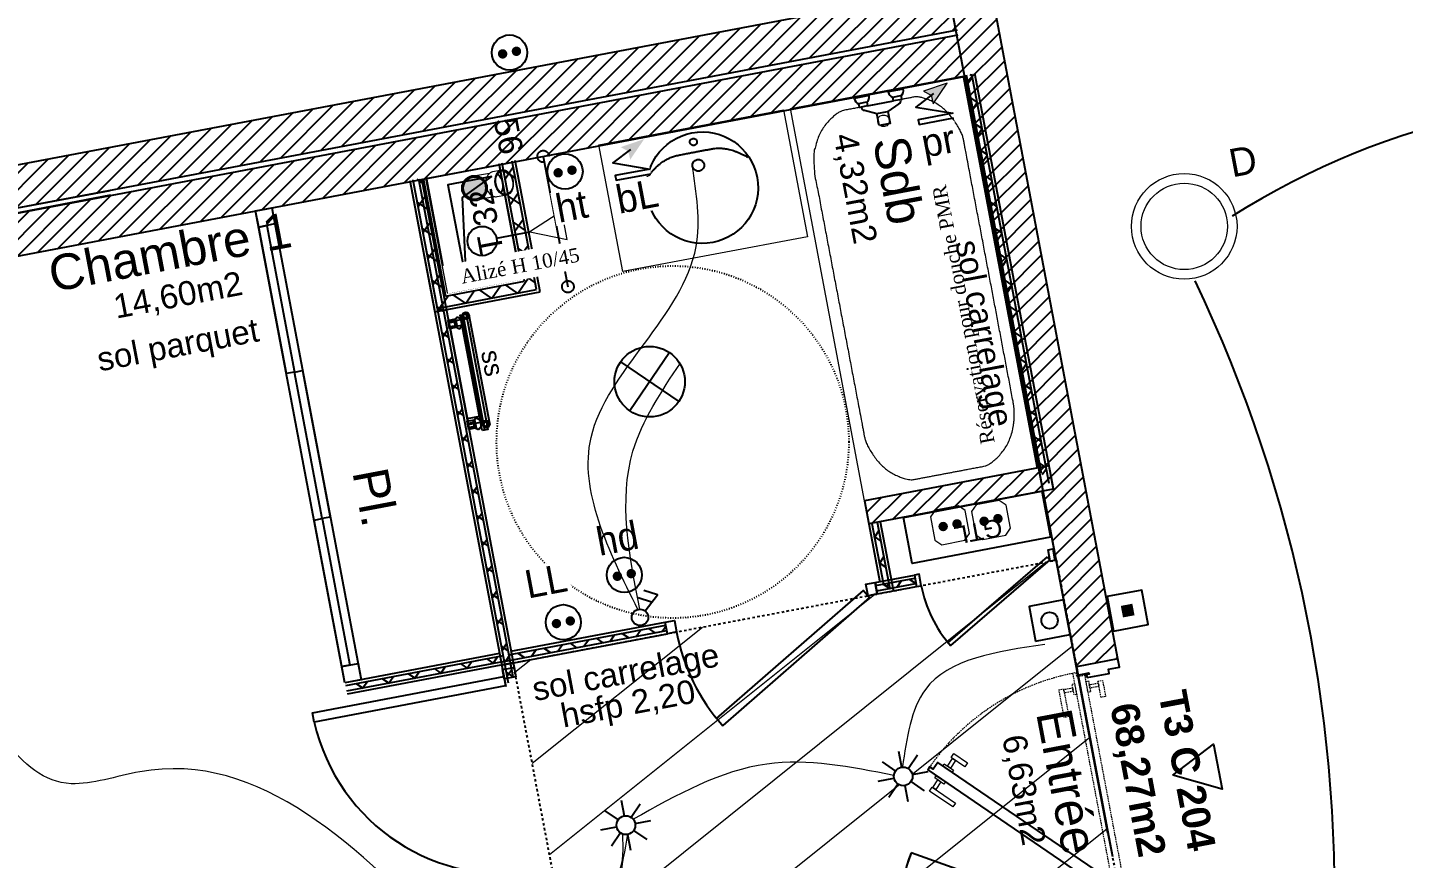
# Model space of a CAD drawing. Header units: centimetres. Extents: x 187368 to 251255, y -383447 to -322514.
# Drawn here: x 197473 to 203335, y -354723 to -351184 of the extents above; entities that cross this region are included whole.
import ezdxf

# ---------------------------------------------------------------- set-up
doc = ezdxf.new("R2010")
doc.units = ezdxf.units.CM
for name, pattern in [('Style de ligne -1', [0.41664, 0.20828, -0.20836]), ('Style de ligne -16', [0.192476, 0.123031, -0.069444]), ('Style de ligne -5', [0.20828, 0.069425, -0.138855])]:
    doc.linetypes.add(name, pattern=pattern)
doc.layers.get('0').update_dxf_attribs({"color": 252})
for name, color, linetype in [('3-BAT C-Niveau 2', 252, 'Continuous'), ('prlm-CHAUFF-CONV', 20, 'Continuous'), ('prlm-EAU-CHU', 42, 'Continuous'), ('prlm-EAU-EUEV', 25, 'Continuous'), ('prlm-GT', 242, 'Continuous'), ('prlm-MOD', 64, 'Continuous'), ('prlm-MOD-PB', 123, 'Continuous'), ('prlm-VMC', 93, 'Continuous')]:
    doc.layers.add(name, color=color, linetype=linetype)
doc.layers.add('prlm-ELEC-CFO', color=1, linetype='Continuous', lineweight=25)
doc.layers.add('prlm-ZEROPLOT', color=254, linetype='Continuous', plot=False)
doc.styles.add('Geneva', font='arial.ttf')
doc.styles.add('Geneva (bold)', font='arialbd.ttf')
doc.styles.add('Helvetica', font='arial.ttf')
doc.styles.add('prlm-elec-cfo', font='comic.ttf', dxfattribs={"height": 12})
doc.styles.add('prlm-vmc', font='pala.ttf', dxfattribs={"height": 14})
doc.styles.get("Standard").update_dxf_attribs({"font": 'isocp.shx', "height": 100})
pattern_1 = [(45, (67117.507, 115456.283), (-31.2347524, 39.0434405), [])]

# ---------------------------------------------------------------- blocks, each defined once
blk = doc.blocks.new('Groupe-194-1')
at = {"linetype": 'Continuous'}
for p, q in [((12741.73, -46799.22), (13089.33, -46733.39)), ((12742.1, -46801.17), (13089.7, -46735.34))]:
    blk.add_line(p, q, dxfattribs=at)
at = {"linetype": 'Continuous', "lineweight": 25, "flags": 128}
blk.add_lwpolyline([(12741.73, -46799.22), (12745.34, -46798.54), (12745.7, -46800.49), (12742.1, -46801.17)], dxfattribs=at)
blk = doc.blocks.new('Baignoire 175x75')
at = {"linetype": 'Continuous', "lineweight": 18, "flags": 128}
blk.add_lwpolyline([(0, 0), (170, 0), (170, -75), (0, -75)], close=True, dxfattribs=at)
at = {"linetype": 'Continuous', "lineweight": 18}
blk.add_ellipse((12.5, -37), major_axis=(2.5, 0), ratio=1, dxfattribs=at)
blk.add_open_spline([(140.1, -5), (146.77, -5), (158.33, -10.35), (165, -19.6), (165, -37.5), (165, -55.4), (158.33, -64.65), (146.77, -70), (85, -70), (23.23, -70), (11.67, -64.65), (5, -55.4), (5, -37.5), (5, -19.6), (11.67, -10.35), (23.23, -5), (83.33, -5), (140.1, -5)], degree=2, knots=[0, 0, 0, 0.017264, 0.034528, 0.051791, 0.150116, 0.16738, 0.184644, 0.201908, 0.504316, 0.52158, 0.538843, 0.556107, 0.654432, 0.671696, 0.68896, 0.706224, 1, 1, 1], dxfattribs=at)
blk = doc.blocks.new('xi.gtl')
at = {"linetype": 'Continuous', "flags": 128}
for points in [[(2.8, 22.99), (2.02, 24.35), (50.51, 52.34), (51.28, 50.98)], [(0, 25), (2.02, 25), (2.02, 20), (0, 20)], [(60, 25), (57.98, 25), (57.98, 20), (60, 20)], [(0, 15), (60, 15), (60, -5), (0, -5)]]:
    blk.add_lwpolyline(points, close=True, dxfattribs=at)
at = {"linetype": 'Continuous'}
blk.add_arc((2.02, 24.35), 55.99, 0.66782, 30, dxfattribs=at)
at = {"insert": (19.5, 10.66), "char_height": 7.565, "attachment_point": 1, "line_spacing_factor": 0.834288, "style": 'Helvetica'}
blk.add_mtext('GTL', dxfattribs=at)
at = {"flags": 1}
blk.add_attdef('GTL', (0, -5), '', height=0.018, dxfattribs=at)
blk = doc.blocks.new('Groupe-51-1')
at = {"linetype": 'Continuous', "flags": 128}
for points in [[(13189.41, -46943.09), (13151.35, -46742.14), (13158.23, -46740.84), (13196.29, -46941.79)], [(13152.66, -46749.02), (13151.35, -46742.14), (13158.23, -46740.84), (13159.53, -46747.72)], [(13164.47, -46811.42), (13152.66, -46749.02), (13156.1, -46748.37), (13167.91, -46810.77)], [(13179.73, -46873.16), (13167.91, -46810.77), (13171.35, -46810.12), (13183.17, -46872.51)], [(13188.11, -46936.21), (13176.29, -46873.82), (13179.73, -46873.16), (13191.54, -46935.56)], [(13189.41, -46943.09), (13188.11, -46936.21), (13194.98, -46934.91), (13196.29, -46941.79)]]:
    blk.add_lwpolyline(points, close=True, dxfattribs=at)
blk = doc.blocks.new('Groupe-52-1')
at = {"linetype": 'Continuous', "lineweight": 18, "flags": 128}
blk.add_lwpolyline([(13386.41, -46753.16), (13307.8, -46768.01), (13297.58, -46713.97), (13376.19, -46699.12)], close=True, dxfattribs=at)
at = {"linetype": 'Continuous'}
for centre, major_axis in [((13341.64, -46732.26), (-4.41, 23.34)), ((13337.85, -46712.77), (-1.47, -0.28)), ((13339.95, -46722.73), (-2.46, -0.46))]:
    blk.add_ellipse(centre, major_axis=major_axis, ratio=1, dxfattribs=at)
blk.add_open_spline([(13318.84, -46727.25), (13324.03, -46719.86), (13339.34, -46716.87), (13352.62, -46714.46), (13361.03, -46719.28)], degree=2, dxfattribs=at)
blk = doc.blocks.new('Groupe-62-1')
at = {"linetype": 'Continuous'}
for p, q in [((13233.51, -46789.76), (13236.96, -46789.11)), ((13233.84, -46791.48), (13237.42, -46790.8)), ((13249.06, -46835.49), (13239.76, -46786.36)), ((13241.63, -46832.61), (13244.73, -46832.02)), ((13241.95, -46834.33), (13245.47, -46833.67))]:
    blk.add_line(p, q, dxfattribs=at)
at = {"linetype": 'Continuous', "flags": 128}
for points in [[(13234, -46792.34), (13233.32, -46788.75), (13236.56, -46788.14), (13237.24, -46791.72)], [(13237.19, -46787.36), (13235.92, -46788.92), (13236.42, -46791.41), (13238.18, -46792.34), (13239.45, -46790.78), (13238.95, -46788.29)], [(13247.86, -46835.72), (13238.55, -46786.59), (13240.97, -46786.13), (13250.27, -46835.26)], [(13242.12, -46835.19), (13241.45, -46831.68), (13244.64, -46831.08), (13245.3, -46834.59)], [(13246.27, -46835.28), (13247.53, -46833.72), (13247.03, -46831.22), (13245.27, -46830.3), (13244.01, -46831.86), (13244.51, -46834.35)]]:
    blk.add_lwpolyline(points, close=True, dxfattribs=at)
at = {"insert": (13256.21, -46806.15), "char_height": 7.993, "width": 24.9991, "attachment_point": 2, "rotation": 280.68091, "line_spacing_factor": 1.060906, "style": 'Geneva'}
blk.add_mtext('ss', dxfattribs=at)
blk = doc.blocks.new('Sol carrelage')
at = {"insert": (0, -0.78), "char_height": 10.0872, "attachment_point": 2, "line_spacing_factor": 0.834288, "style": 'Helvetica'}
blk.add_mtext('sol carrelage', dxfattribs=at)
blk = doc.blocks.new('Sol parquet')
at = {"insert": (0, -0.78), "char_height": 10.0872, "attachment_point": 2, "line_spacing_factor": 0.834288, "style": 'Helvetica'}
blk.add_mtext('sol parquet', dxfattribs=at)
blk = doc.blocks.new('xi.be')
at = {"layer": 'prlm-VMC', "color": 0, "linetype": 'ByBlock', "lineweight": 5, "flags": 128}
blk.add_lwpolyline([(-6.17, -15), (6.17, -15), (0, 0)], close=True, dxfattribs=at)
at = {"layer": 'prlm-VMC', "color": 0, "linetype": 'ByBlock', "lineweight": 5}
blk.add_solid([(0, -1), (5.17, -14), (-5.17, -14), (0, -1)], dxfattribs=at)
blk = doc.blocks.new('xi.eu')
at = {"layer": 'prlm-EAU-EUEV', "linetype": 'ByBlock', "lineweight": -2}
h = blk.add_hatch(color=0, dxfattribs=at)
edge = h.paths.add_edge_path()
edge.add_arc((0, 0), 5, 0, 360)
at = {"layer": 'prlm-EAU-EUEV', "color": 0, "linetype": 'ByBlock', "lineweight": 5}
blk.add_circle((0, 0), 5, dxfattribs=at)
blk = doc.blocks.new('xi.cee1')
at = {"layer": 'prlm-EAU-CHU', "color": 0, "lineweight": 13}
for p, q in [((7.43, 5), (2.17, 5)), ((12.09, 5.34), (8.77, 5.34)), ((2.17, -5), (7.43, -5)), ((8.77, -5.34), (12.09, -5.34))]:
    blk.add_line(p, q, dxfattribs=at)
for radius in [5.45, 4.69]:
    blk.add_circle((0, 0), radius, dxfattribs=at)
for centre, radius, start, end in [((10.09, 0.78), 4.99, 122.43967, 169.50509), ((8.79, 2.49), 2.86, 90.50802, 118.9381), ((6.35, 0), 5.87, 317.81121, 42.16666), ((6.14, 0), 6.3, 318.92478, 41.07522), ((10.09, -0.78), 4.99, 190.49491, 237.56033), ((8.79, -2.49), 2.86, 241.0619, 269.49198)]:
    blk.add_arc(centre, radius, start, end, dxfattribs=at)
for centre, major_axis, ratio in [((12.84, 0), (0, -5.44), 0.708306), ((12.94, 0), (0, -5.05), 0.707331)]:
    blk.add_ellipse(centre, major_axis=major_axis, ratio=ratio, dxfattribs=at)
blk = doc.blocks.new('xi.PC')
at = {"color": 0, "lineweight": 5}
blk.add_wipeout([(-7.5, -7.5), (7.5, -7.5), (7.5, 7.5), (-7.5, 7.5)], dxfattribs=at).dxf.layer = 'prlm-ELEC-CFO'
at = {"layer": 'prlm-ELEC-CFO', "color": 0, "linetype": 'ByBlock', "lineweight": 5, "const_width": 2}
for points in [[(-4, 0, 1), (-2, 0, 1)], [(2, 0, 1), (4, 0, 1)]]:
    blk.add_lwpolyline(points, format="xyb", close=True, dxfattribs=at)
at = {"layer": 'prlm-ELEC-CFO', "color": 0, "linetype": 'ByBlock', "lineweight": -2}
blk.add_circle((0, 0), 7.5, dxfattribs=at)
blk = doc.blocks.new('xi.PCHT')
at = {"color": 0, "lineweight": 5}
blk.add_wipeout([(-7.5, -7.5), (7.5, -7.5), (7.5, 7.5), (-7.5, 7.5)], dxfattribs=at).dxf.layer = 'prlm-ELEC-CFO'
at = {"layer": 'prlm-ELEC-CFO', "color": 0, "linetype": 'ByBlock', "lineweight": 5, "const_width": 2}
for points in [[(-4, 0, 1), (-2, 0, 1)], [(2, 0, 1), (4, 0, 1)]]:
    blk.add_lwpolyline(points, format="xyb", close=True, dxfattribs=at)
at = {"layer": 'prlm-ELEC-CFO', "color": 0, "linetype": 'ByBlock', "lineweight": -2}
blk.add_circle((0, 0), 7.5, dxfattribs=at)
blk = doc.blocks.new('xi.PCHD')
at = {"color": 0, "lineweight": 5}
blk.add_wipeout([(-7.5, -7.5), (7.5, -7.5), (7.5, 7.5), (-7.5, 7.5)], dxfattribs=at).dxf.layer = 'prlm-ELEC-CFO'
at = {"layer": 'prlm-ELEC-CFO', "color": 0, "linetype": 'ByBlock', "lineweight": 5, "const_width": 2}
for points in [[(-4, 0, 1), (-2, 0, 1)], [(2, 0, 1), (4, 0, 1)]]:
    blk.add_lwpolyline(points, format="xyb", close=True, dxfattribs=at)
at = {"layer": 'prlm-ELEC-CFO', "color": 0, "linetype": 'ByBlock', "lineweight": -2}
blk.add_circle((0, 0), 7.5, dxfattribs=at)
blk = doc.blocks.new('xi.PR')
at = {"layer": 'prlm-ELEC-CFO', "lineweight": 5}
blk.add_hatch(color=0, dxfattribs=at).paths.add_polyline_path([(-3, 6), (-0.1, 3.7), (0, 0), (7.5, 7.5)])
at = {"layer": 'prlm-ELEC-CFO', "color": 0, "lineweight": 5, "flags": 128}
blk.add_lwpolyline([(-3, 6), (-0.1, 3.7), (0, 0), (7.5, 7.5)], close=True, dxfattribs=at)
at = {"layer": 'prlm-ELEC-CFO', "color": 0}
blk.add_lwpolyline([(0.95, 4.23), (-7.5, 0), (7.5, -5.5), (-7.5, -5.5), (-7.5, -7.5), (7.5, -7.5)], dxfattribs=at)
blk = doc.blocks.new('xi.DA')
at = {"layer": 'prlm-ELEC-CFO', "color": 0}
for points in [[(0.61, -1.67), (7.04, 4.05), (1.81, 7.01)], [(4.05, 1.39), (-1.17, 4.34)]]:
    blk.add_lwpolyline(points, dxfattribs=at)
blk.add_circle((-2, -4), 3.5, dxfattribs=at)
blk = doc.blocks.new('xi.PTCE')
at = {"layer": 'prlm-ELEC-CFO', "color": 0}
for points in [[(-10.61, 10.61), (10.61, -10.61)], [(10.61, 10.61), (-10.61, -10.61)]]:
    blk.add_lwpolyline(points, dxfattribs=at)
at = {"layer": 'prlm-ELEC-CFO', "color": 0, "linetype": 'ByBlock'}
blk.add_circle((0, 0), 15, dxfattribs=at)
blk = doc.blocks.new('xi.BL')
at = {"color": 0, "lineweight": 5}
blk.add_wipeout([(-7.5, -7.5), (7.5, -7.5), (7.5, 7.5), (-7.5, 7.5)], dxfattribs=at).dxf.layer = 'prlm-ELEC-CFO'
at = {"layer": 'prlm-ELEC-CFO', "lineweight": 5}
blk.add_hatch(color=0, dxfattribs=at).paths.add_polyline_path([(-3, 6), (-0.1, 3.7), (0, 0), (7.5, 7.5)])
at = {"layer": 'prlm-ELEC-CFO', "color": 0}
blk.add_lwpolyline([(0.95, 4.23), (-7.5, 0), (7.5, -5.5), (-7.5, -5.5), (-7.5, -7.5), (7.5, -7.5)], dxfattribs=at)
blk = doc.blocks.new('xi.dchrob')
at = {"layer": 'prlm-MOD', "color": 161}
for p, q in [((8.16, -2.3), (8.16, 2.3)), ((13.38, 1.16), (13.38, -1.16))]:
    blk.add_line(p, q, dxfattribs=at)
for points in [[(0, 10.66), (0, 4.16)], [(5.77, 7.56), (8.16, 2.38)], [(4.19, -5.66), (4.19, 5.66)], [(0, -4.16), (0, -10.66)], [(5.77, -7.26), (8.16, -2.37)]]:
    blk.add_lwpolyline(points, dxfattribs=at)
for points in [[(2.5, 9.16), (4.19, 9.16), (4.19, 5.66), (2.5, 5.66)], [(13.38, -2.37), (8.16, -2.37), (8.16, 2.38), (13.38, 2.38)], [(2.5, -5.66), (4.19, -5.66), (4.19, -9.16), (2.5, -9.16)]]:
    blk.add_lwpolyline(points, close=True, dxfattribs=at)
for centre, radius, start, end in [((0, 7.41), 3.25, 32.57897, 90), ((4.65, 7.56), 1.13, 0, 114.07431), ((0, 7.41), 3.25, 270, 327.42103), ((0, -7.41), 3.25, 32.57897, 90), ((0, -7.41), 3.25, 270, 327.42103), ((4.65, -7.26), 1.13, 245.92569, 360)]:
    blk.add_arc(centre, radius, start, end, dxfattribs=at)
blk = doc.blocks.new('xi.PCGTL')
at = {"layer": 'prlm-ELEC-CFO', "color": 0, "lineweight": 0}
blk.add_lwpolyline([(-7.5, -5), (-5, -7.5), (5, -7.5), (7.5, -5), (7.5, 5), (5, 7.5), (-5, 7.5), (-7.5, 5)], close=True, dxfattribs=at)
at = {"layer": 'prlm-ELEC-CFO', "color": 0, "linetype": 'ByBlock', "lineweight": 5, "const_width": 2}
for points in [[(-4, 0, 1), (-2, 0, 1)], [(2, 0, 1), (4, 0, 1)]]:
    blk.add_lwpolyline(points, format="xyb", close=True, dxfattribs=at)
blk = doc.blocks.new('xi.BSO')
at = {"layer": 'prlm-ELEC-CFO', "lineweight": 5}
blk.add_hatch(color=0, dxfattribs=at).paths.add_polyline_path([(-2.5, -2.5), (2.5, -2.5), (2.5, 2.5), (-2.5, 2.5)])
at = {"layer": 'prlm-ELEC-CFO', "color": 0, "flags": 128}
blk.add_lwpolyline([(-7.5, -7.5), (7.5, -7.5), (7.5, 7.5), (-7.5, 7.5)], close=True, dxfattribs=at)
blk = doc.blocks.new('xi.BP')
at = {"layer": 'prlm-ELEC-CFO', "color": 0, "flags": 128}
blk.add_lwpolyline([(-7.5, -7.5), (7.5, -7.5), (7.5, 7.5), (-7.5, 7.5)], close=True, dxfattribs=at)
at = {"layer": 'prlm-ELEC-CFO', "color": 0}
blk.add_circle((0, 0), 3.5, dxfattribs=at)
blk = doc.blocks.new('xi.SPOT')
at = {"color": 0, "lineweight": 5}
blk.add_wipeout([(-4, 0), (-2.83, -2.83), (0, -4), (2.83, -2.83), (4, 0), (2.83, 2.83), (0, 4), (-2.83, 2.83)], dxfattribs=at).dxf.layer = 'prlm-ELEC-CFO'
at = {"layer": 'prlm-ELEC-CFO', "color": 0, "linetype": 'ByBlock', "lineweight": -2, "flags": 128}
for points in [[(-7.69, 7.69), (-2.83, 2.83)], [(0, 10.88), (0, 4)], [(7.69, 7.69), (2.83, 2.83)], [(-10.88, 0), (-4, 0)], [(4, 0), (10.88, 0)], [(-2.83, -2.83), (-7.69, -7.69)], [(0, -4), (0, -10.88)], [(2.83, -2.83), (7.69, -7.69)]]:
    blk.add_lwpolyline(points, dxfattribs=at)
at = {"layer": 'prlm-ELEC-CFO', "color": 0, "linetype": 'ByBlock', "lineweight": -2}
blk.add_circle((0, 0), 4, dxfattribs=at)
blk = doc.blocks.new('xi.tsl-050-050')
at = {"layer": 'prlm-CHAUFF-CONV', "linetype": 'ByBlock', "lineweight": -2}
h = blk.add_hatch(color=0, dxfattribs=at)
edge = h.paths.add_edge_path()
edge.add_arc((-23.5, 7.5), 1.5, 0, 360)
edge = h.paths.add_edge_path(flags=17)
edge.add_arc((-23.5, 7.5), 1, 0, 360)
edge = h.paths.add_edge_path()
edge.add_arc((23.5, 7.5), 1.5, 0, 360)
edge = h.paths.add_edge_path(flags=17)
edge.add_arc((23.5, 7.5), 1, 0, 360)
at = {"layer": 'prlm-CHAUFF-CONV', "color": 0, "linetype": 'ByBlock', "lineweight": -2, "flags": 128}
for points in [[(23.5, 9), (-23.5, 9)], [(23.5, 6), (-23.5, 6)]]:
    blk.add_lwpolyline(points, dxfattribs=at)
at = {"layer": 'prlm-CHAUFF-CONV', "color": 0, "linetype": 'ByBlock', "lineweight": -2}
for points in [[(-19.73, 0), (-22.27, 0), (-22.27, 6), (-19.73, 6)], [(19.73, 0), (22.27, 0), (22.27, 6), (19.73, 6)]]:
    blk.add_lwpolyline(points, close=True, dxfattribs=at)
for centre, radius in [((-23.5, 7.5), 1.5), ((-23.5, 7.5), 1), ((23.5, 7.5), 1.5), ((23.5, 7.5), 1)]:
    blk.add_circle(centre, radius, dxfattribs=at)
at = {"layer": 'prlm-ZEROPLOT', "linetype": 'ByBlock', "lineweight": -2, "flags": 128}
blk.add_lwpolyline([(-21, 0), (21, 0)], dxfattribs=at)
blk = doc.blocks.new('xi.lumD')
at = {"layer": 'prlm-ELEC-CFO', "color": 0, "linetype": 'ByBlock', "lineweight": 13}
for radius in [22.49, 18.39]:
    blk.add_circle((0, 0), radius, dxfattribs=at)
blk = doc.blocks.new('xi.LV')
at = {"color": 0, "lineweight": 5}
blk.add_wipeout([(-7.5, -7.5), (7.5, -7.5), (7.5, 7.5), (-7.5, 7.5)], dxfattribs=at).dxf.layer = 'prlm-ELEC-CFO'
at = {"layer": 'prlm-ELEC-CFO', "color": 0, "linetype": 'ByBlock', "lineweight": 5, "const_width": 2}
for points in [[(-4, 0, 1), (-2, 0, 1)], [(2, 0, 1), (4, 0, 1)]]:
    blk.add_lwpolyline(points, format="xyb", close=True, dxfattribs=at)
at = {"layer": 'prlm-ELEC-CFO', "color": 0, "linetype": 'ByBlock', "lineweight": -2}
blk.add_circle((0, 0), 7.5, dxfattribs=at)

msp = doc.modelspace()

# ---------------------------------------------------------------- hatches: boundary and pattern name
at = {"linetype": 'Continuous'}
h = msp.add_hatch(dxfattribs=at)
h.set_pattern_fill('02_ISOLANT', color=256, scale=10, angle=100.7014, style=0, pattern_type=2)
h.set_pattern_definition([(145.7014, (66931.62, 115456.28), (-45.080468, -66.088966), []), (235.7014, (66931.62, 115456.28), (-66.088966, 45.080468), [])])
h.paths.add_polyline_path([(201793.2, -353083.5), (201825.7, -353126.2), (201496.3, -351382.9), (201472.7, -351387.3)])
h = msp.add_hatch(dxfattribs=at)
h.set_pattern_fill('02_ISOLANT', color=256, scale=10, angle=100.72359, style=0, pattern_type=2)
h.set_pattern_definition([(145.723595, (66931.62, 115456.28), (-45.054865, -66.106423), []), (235.723595, (66931.62, 115456.28), (-66.106423, 45.054865), [])])
h.paths.add_polyline_path([(199590.1, -352265), (199641.5, -352300), (199538, -351753.4), (199494.7, -351761.6)])
h = msp.add_hatch(dxfattribs=at)
h.set_pattern_fill('02_ISOLANT', color=256, scale=10, angle=-79.27641, style=0, pattern_type=2)
h.set_pattern_definition([(325.723595, (66931.62, 115456.28), (45.054865, 66.106423), []), (55.723595, (66931.62, 115456.28), (66.106423, -45.054865), [])])
h.paths.add_polyline_path([(199158.6, -351825.3), (199115.4, -351833.5), (199218.9, -352380.1), (199253.9, -352328.6)])
h = msp.add_hatch(dxfattribs=at)
h.set_pattern_fill('02_ISOLANT', color=256, scale=10, angle=-79.27641, style=0, pattern_type=2)
h.set_pattern_definition([(325.723595, (66931.62, 115456.28), (45.054865, 66.106423), []), (55.723595, (66931.62, 115456.28), (66.106423, -45.054865), [])])
h.paths.add_polyline_path([(199138.9, -351829), (199115.4, -351833.5), (199521, -353975.2), (199540.1, -353947.2)])
h = msp.add_hatch(dxfattribs=at)
h.set_pattern_fill('02_ISOLANT', color=256, scale=10, angle=10.72359, style=0, pattern_type=2)
h.set_pattern_definition([(55.723595, (66931.62, 115456.28), (-66.106423, 45.054865), []), (145.723595, (66931.62, 115456.28), (45.054865, 66.106423), [])])
h.paths.add_polyline_path([(199253.9, -352328.6), (199218.9, -352380.1), (199641.5, -352300), (199590.1, -352265)])
h = msp.add_hatch(dxfattribs=at)
h.set_pattern_fill('MURS MACONNERIE-2', color=256, scale=10, style=0, pattern_type=2)
h.set_pattern_definition(pattern_1)
h.paths.add_polyline_path([(201842.4, -353149.7), (201823.8, -353051.4), (201039, -353199.7), (201057.5, -353298)])
h = msp.add_hatch(dxfattribs=at)
h.set_pattern_fill('02_ISOLANT', color=256, scale=10, angle=-79.27641, style=0, pattern_type=2)
h.set_pattern_definition([(325.723595, (66931.62, 115456.28), (45.054865, 66.106423), []), (55.723595, (66931.62, 115456.28), (66.106423, -45.054865), [])])
h.paths.add_polyline_path([(201093.4, -353291.2), (201069.8, -353295.7), (201119.1, -353556.1), (201147.1, -353575.2)])
at = {"linetype": 'Continuous', "lineweight": 18}
h = msp.add_hatch(dxfattribs=at)
h.set_pattern_fill('BA 13', color=256, scale=10, style=0, pattern_type=2)
h.set_pattern_definition([(218.65981, (66931.62, 115456.3), (-199.24783, 287.75041), [])])
h.paths.add_polyline_path([(202396.6, -356308.3), (201017.6, -356569.5), (200772.3, -355273.5), (201162.2, -355199.6), (201152.9, -355150.5), (200713.9, -355233.7), (201130.7, -357435.6), (200245.8, -357603.1), (200236.4, -357554), (199578.4, -357678.6), (199303.1, -356225.3), (199961.2, -356100.7), (199542.4, -353889.7), (201855.7, -353452.2)])
at = {"linetype": 'Continuous'}
h = msp.add_hatch(dxfattribs=at)
h.set_pattern_fill('02_ISOLANT', color=256, scale=10, angle=10.7014, style=0, pattern_type=2)
h.set_pattern_definition([(55.7014, (66931.62, 115456.28), (-66.088966, 45.080468), []), (145.7014, (66931.62, 115456.28), (45.080468, 66.088966), [])])
h.paths.add_polyline_path([(201086.4, -353560.1), (201090.9, -353583.7), (201258.1, -353552.1), (201253.6, -353528.5)])
h = msp.add_hatch(dxfattribs=at)
h.set_pattern_fill('02_ISOLANT', color=256, scale=10, angle=10.7014, style=0, pattern_type=2)
h.set_pattern_definition([(55.7014, (66931.62, 115456.28), (-66.088966, 45.080468), []), (145.7014, (66931.62, 115456.28), (45.080468, 66.088966), [])])
h.paths.add_polyline_path([(199522.2, -353855.7), (199503, -353883.8), (200196.7, -353752.7), (200192.2, -353729.1)])
h = msp.add_hatch(dxfattribs=at)
h.set_pattern_fill('02_ISOLANT', color=256, scale=10, angle=-169.27641, style=0, pattern_type=2)
h.set_pattern_definition([(235.723595, (66931.62, 115456.28), (66.106423, -45.054865), []), (325.723595, (66931.62, 115456.28), (-45.054865, -66.106423), [])])
h.paths.add_polyline_path([(199527.2, -353879.4), (199499.2, -353860.3), (198828.1, -353987.4), (198832.6, -354011)])
h = msp.add_hatch(dxfattribs=at)
h.set_pattern_fill('02_ISOLANT', color=256, scale=10, angle=-79.27625, style=0, pattern_type=2)
h.set_pattern_definition([(325.723749, (66931.62, 115456.28), (45.054687, 66.106544), []), (55.723749, (66931.62, 115456.28), (66.106544, -45.054687), [])])
h.paths.add_polyline_path([(199529.8, -353893), (199501.8, -353873.9), (199509.8, -353916.3), (199533.4, -353911.8)])
at = {"layer": '3-BAT C-Niveau 2', "linetype": 'Continuous'}
h = msp.add_hatch(dxfattribs=at)
h.set_pattern_fill('MURS MACONNERIE-2', color=256, scale=10, style=0, pattern_type=2)
h.set_pattern_definition(pattern_1)
h.paths.add_polyline_path([(201941.8, -353906.7), (202118.6, -353873.3), (200427.2, -344941.6), (200250.3, -344975.1)])
h = msp.add_hatch(dxfattribs=at)
h.set_pattern_fill('MURS MACONNERIE-2', color=256, scale=10, style=0, pattern_type=2)
h.set_pattern_definition(pattern_1)
h.paths.add_polyline_path([(194568.2, -352311), (194601.7, -352487.9), (201434.3, -351193.9), (201400.8, -351017.1)])
h = msp.add_hatch(dxfattribs=at)
h.set_pattern_fill('MURS MACONNERIE-2', color=256, scale=10, style=0, pattern_type=2)
h.set_pattern_definition(pattern_1)
h.paths.add_polyline_path([(194605.8, -352509.1), (194639.3, -352685.9), (201471.8, -351392), (201438.3, -351215.1)])

# ---------------------------------------------------------------- linework, layer by layer
at = {"linetype": 'Continuous'}
for p, q in [((201793.2, -353083.5), (201472.7, -351387.3)), ((201793.2, -353083.5), (201472.7, -351387.3)), ((201825.7, -353126.2), (201496.3, -351382.9)), ((201825.7, -353126.2), (201496.3, -351382.9)), ((201775.6, -353060.4), (201459.9, -351389.7)), ((199670.4, -351733.1), (199775.4, -352287.9)), ((199574.9, -352254.6), (199482, -351764)), ((199590.1, -352265), (199494.7, -351761.6)), ((199590.1, -352265), (199494.7, -351761.6)), ((199641.5, -352300), (199538, -351753.4)), ((199641.5, -352300), (199538, -351753.4)), ((199115.4, -351833.5), (199521, -353975.2)), ((199115.4, -351833.5), (199521, -353975.2)), ((199115.4, -351833.5), (199218.9, -352380.1)), ((199115.4, -351833.5), (199218.9, -352380.1)), ((199138.9, -351829), (199540.1, -353947.2)), ((199138.9, -351829), (199540.1, -353947.2)), ((199151.7, -351826.6), (199550.4, -353932)), ((199158.6, -351825.3), (199253.9, -352328.6)), ((199158.6, -351825.3), (199253.9, -352328.6)), ((199171.4, -351822.8), (199264.3, -352313.5)), ((199253.9, -352328.6), (199590.1, -352265)), ((199253.9, -352328.6), (199590.1, -352265)), ((199264.3, -352313.5), (199574.9, -352254.6)), ((199218.9, -352380.1), (199641.5, -352300)), ((199218.9, -352380.1), (199641.5, -352300)), ((201823.8, -353051.4), (201039, -353199.7)), ((201823.8, -353051.4), (201842.4, -353149.7)), ((201039, -353199.7), (201057.5, -353298)), ((201842.4, -353149.7), (201057.5, -353298)), ((201069.8, -353295.7), (201119.1, -353556.1)), ((201069.8, -353295.7), (201119.1, -353556.1)), ((201093.4, -353291.2), (201147.1, -353575.2)), ((201093.4, -353291.2), (201147.1, -353575.2)), ((201106.1, -353288.8), (201162.3, -353585.6)), ((201084, -353547.4), (201251.2, -353515.8)), ((201086.4, -353560.1), (201253.6, -353528.5)), ((201086.4, -353560.1), (201253.6, -353528.5)), ((201090.9, -353583.7), (201258.1, -353552.1)), ((201090.9, -353583.7), (201258.1, -353552.1)), ((199522.2, -353855.7), (200192.2, -353729.1)), ((199522.2, -353855.7), (200192.2, -353729.1)), ((199532.5, -353840.6), (200189.8, -353716.3)), ((199503, -353883.8), (200196.7, -353752.7)), ((199503, -353883.8), (200196.7, -353752.7)), ((199499.2, -353860.3), (198828.1, -353987.4)), ((199499.2, -353860.3), (198828.1, -353987.4)), ((199527.2, -353879.4), (198832.6, -354011)), ((199527.2, -353879.4), (198832.6, -354011)), ((199542.4, -353889.8), (198835, -354023.7)), ((199501.8, -353873.9), (199509.8, -353916.3)), ((199501.8, -353873.9), (199509.8, -353916.3)), ((199529.8, -353893), (199533.4, -353911.8)), ((199529.8, -353893), (199533.4, -353911.8)), ((199545, -353903.4), (199546.1, -353909.4)), ((201237.8, -354698.3), (201224.3, -354735.9)), ((202019.3, -354977.6), (201237.8, -354698.3))]:
    msp.add_line(p, q, dxfattribs=at)
at = {"linetype": 'Continuous', "lineweight": 25}
for p, q in [((201843.3, -353149.4), (201509.1, -351380.5)), ((201775.6, -353060.4), (201459.9, -351389.7)), ((199574.9, -352254.6), (199482, -351764)), ((199656.7, -352310.4), (199550.8, -351751)), ((199102.6, -351835.9), (199510.6, -353990.4)), ((199102.6, -351835.9), (199208.5, -352395.3)), ((199151.7, -351826.6), (199550.4, -353932)), ((199171.4, -351822.8), (199264.3, -352313.5)), ((199264.3, -352313.5), (199574.9, -352254.6)), ((199208.5, -352395.3), (199656.7, -352310.4)), ((201057, -353298.1), (201103.9, -353545.7)), ((201106.1, -353288.8), (201162.3, -353585.6)), ((201084, -353547.4), (201251.2, -353515.8)), ((201093.3, -353596.5), (201084, -353547.4)), ((201093.3, -353596.5), (201260.5, -353564.9)), ((199532.5, -353840.6), (200189.8, -353716.3)), ((200199.1, -353765.5), (200189.8, -353716.3)), ((199492.7, -353899), (200199.1, -353765.5)), ((199484, -353850), (198825.7, -353974.6)), ((199542.4, -353889.8), (198835, -354023.7)), ((199486.6, -353863.6), (199497, -353918.7)), ((199545, -353903.4), (199546.1, -353909.4)), ((199497, -353918.7), (199546.1, -353909.4))]:
    msp.add_line(p, q, dxfattribs=at)
at = {"linetype": 'Continuous', "lineweight": 18}
for p, q in [((201823.8, -353051.4), (201039, -353199.7)), ((201842.4, -353149.7), (201057.5, -353298))]:
    msp.add_line(p, q, dxfattribs=at)
at = {"linetype": 'Style de ligne -1', "ltscale": 50.8}
for p, q in [((199542.4, -353889.7), (201855.7, -353452.2)), ((201855.7, -353452.2), (202396.6, -356308.3)), ((199961.2, -356100.7), (199542.4, -353889.7))]:
    msp.add_line(p, q, dxfattribs=at)
at = {"linetype": 'Continuous', "flags": 128}
for points in [[(199675.1, -351757.7), (199673.9, -351757.9), (199672.7, -351758.1), (199671.5, -351758.2), (199670.2, -351758.2), (199669, -351758.1), (199667.8, -351758), (199666.6, -351757.9), (199665.4, -351757.7), (199664.2, -351757.4), (199663, -351757.1), (199661.8, -351756.7), (199660.7, -351756.2), (199659.5, -351755.7), (199658.5, -351755.2), (199657.4, -351754.6), (199656.4, -351753.9), (199655.3, -351753.2), (199654.4, -351752.4), (199653.5, -351751.6), (199652.6, -351750.8), (199651.7, -351749.9), (199650.9, -351748.9), (199650.2, -351748), (199649.5, -351747), (199648.8, -351745.9), (199648.2, -351744.8), (199647.7, -351743.7), (199647.2, -351742.6), (199646.7, -351741.5), (199646.4, -351740.3), (199646, -351739.1), (199645.8, -351737.9), (199645.6, -351736.7), (199645.4, -351735.5), (199645.3, -351734.3), (199645.3, -351733), (199645.3, -351731.8), (199645.4, -351730.6), (199645.6, -351729.4), (199645.8, -351728.1), (199646.1, -351727), (199646.4, -351725.8), (199646.8, -351724.6), (199647.3, -351723.5), (199647.8, -351722.3), (199648.3, -351721.2), (199648.9, -351720.2), (199649.6, -351719.1), (199650.3, -351718.1), (199651.1, -351717.2), (199651.9, -351716.2), (199652.7, -351715.4), (199653.6, -351714.5), (199654.6, -351713.7), (199655.5, -351713), (199656.5, -351712.3), (199657.6, -351711.6), (199658.6, -351711), (199659.7, -351710.5), (199660.9, -351710), (199662, -351709.5), (199663.2, -351709.2), (199664.4, -351708.8), (199665.6, -351708.6), (199666.8, -351708.4), (199668, -351708.2), (199669.2, -351708.1), (199670.5, -351708.1), (199671.7, -351708.1), (199672.9, -351708.2), (199674.1, -351708.4), (199675.3, -351708.6), (199676.5, -351708.9), (199677.7, -351709.2), (199678.9, -351709.6), (199680, -351710.1), (199681.2, -351710.6), (199682.2, -351711.1), (199683.3, -351711.7), (199684.4, -351712.4), (199685.4, -351713.1), (199686.3, -351713.9), (199687.2, -351714.7), (199688.1, -351715.5), (199689, -351716.4), (199689.8, -351717.3), (199690.5, -351718.3), (199691.2, -351719.3), (199691.9, -351720.4), (199692.5, -351721.4), (199693, -351722.5), (199693.5, -351723.7), (199694, -351724.8), (199694.3, -351726), (199694.7, -351727.2), (199694.9, -351728.4), (199695.1, -351729.6), (199695.3, -351730.8), (199695.4, -351732), (199695.4, -351733.3), (199695.4, -351734.5), (199695.3, -351735.7), (199695.1, -351736.9), (199694.9, -351738.1), (199694.6, -351739.3), (199694.3, -351740.5), (199693.9, -351741.7), (199693.4, -351742.8), (199692.9, -351743.9), (199692.4, -351745), (199691.8, -351746.1), (199691.1, -351747.1), (199690.4, -351748.1), (199689.6, -351749.1), (199688.8, -351750), (199688, -351750.9), (199687.1, -351751.8), (199686.1, -351752.6), (199685.2, -351753.3), (199684.2, -351754), (199683.1, -351754.7), (199682.1, -351755.3), (199681, -351755.8), (199679.8, -351756.3), (199678.7, -351756.8), (199677.5, -351757.1), (199676.3, -351757.5), (199675.1, -351757.7)], [(199451.3, -351818.8), (199264.1, -351854.2), (199342.8, -352270.2), (199326.1, -351908)], [(199771.1, -352263.2), (199772.3, -352263.1), (199773.5, -352262.9), (199774.7, -352262.9), (199776, -352262.9), (199777.2, -352262.9), (199778.4, -352263), (199779.6, -352263.2), (199780.8, -352263.5), (199782, -352263.8), (199783.2, -352264.1), (199784.4, -352264.5), (199785.5, -352265), (199786.6, -352265.5), (199787.7, -352266.1), (199788.7, -352266.7), (199789.8, -352267.4), (199790.8, -352268.1), (199791.7, -352268.9), (199792.6, -352269.7), (199793.5, -352270.6), (199794.3, -352271.5), (199795.1, -352272.4), (199795.8, -352273.4), (199796.5, -352274.5), (199797.2, -352275.5), (199797.7, -352276.6), (199798.3, -352277.7), (199798.7, -352278.8), (199799.2, -352280), (199799.5, -352281.2), (199799.8, -352282.4), (199800.1, -352283.6), (199800.3, -352284.8), (199800.4, -352286), (199800.4, -352287.2), (199800.4, -352288.4), (199800.4, -352289.7), (199800.3, -352290.9), (199800.1, -352292.1), (199799.9, -352293.3), (199799.6, -352294.5), (199799.2, -352295.7), (199798.8, -352296.8), (199798.3, -352298), (199797.8, -352299.1), (199797.2, -352300.2), (199796.6, -352301.2), (199795.9, -352302.3), (199795.2, -352303.3), (199794.4, -352304.2), (199793.6, -352305.1), (199792.7, -352306), (199791.8, -352306.8), (199790.9, -352307.6), (199789.9, -352308.3), (199788.9, -352309), (199787.8, -352309.7), (199786.7, -352310.2), (199785.6, -352310.8), (199784.5, -352311.2), (199783.3, -352311.7), (199782.2, -352312), (199781, -352312.3), (199779.8, -352312.6), (199778.5, -352312.7), (199777.3, -352312.9), (199776.1, -352312.9), (199774.9, -352312.9), (199773.6, -352312.9), (199772.4, -352312.8), (199771.2, -352312.6), (199770, -352312.3), (199768.8, -352312.1), (199767.6, -352311.7), (199766.5, -352311.3), (199765.3, -352310.8), (199764.2, -352310.3), (199763.1, -352309.7), (199762.1, -352309.1), (199761.1, -352308.4), (199760.1, -352307.7), (199759.1, -352306.9), (199758.2, -352306.1), (199757.3, -352305.2), (199756.5, -352304.3), (199755.7, -352303.4), (199755, -352302.4), (199754.3, -352301.4), (199753.7, -352300.3), (199753.1, -352299.2), (199752.5, -352298.1), (199752.1, -352297), (199751.7, -352295.8), (199751.3, -352294.6), (199751, -352293.5), (199750.8, -352292.3), (199750.6, -352291), (199750.4, -352289.8), (199750.4, -352288.6), (199750.4, -352287.4), (199750.4, -352286.1), (199750.6, -352284.9), (199750.7, -352283.7), (199751, -352282.5), (199751.3, -352281.3), (199751.6, -352280.1), (199752, -352279), (199752.5, -352277.8), (199753, -352276.7), (199753.6, -352275.6), (199754.2, -352274.6), (199754.9, -352273.5), (199755.6, -352272.6), (199756.4, -352271.6), (199757.2, -352270.7), (199758.1, -352269.8), (199759, -352269), (199760, -352268.2), (199760.9, -352267.5), (199762, -352266.8), (199763, -352266.2), (199764.1, -352265.6), (199765.2, -352265), (199766.3, -352264.6), (199767.5, -352264.2), (199768.7, -352263.8), (199769.9, -352263.5), (199771.1, -352263.2)], [(201093.3, -353596.5), (201054, -353603.9), (201044.7, -353554.8), (201084, -353547.4)], [(201060.6, -353611.5), (200435, -354157), (200408.8, -354126.9), (201034.3, -353581.3)], [(200238.4, -353758.1), (200199.1, -353765.5), (200189.8, -353716.3), (200229.1, -353708.9)], [(201941.3, -353906.8), (201947.9, -353941.9), (201995.1, -353932.9), (201996.1, -353937.8), (201985.2, -353939.8), (201987.6, -353952.7), (202080.9, -353935), (202077.6, -353917.3), (202124.8, -353908.4), (202118.1, -353873.3)], [(199510, -353987.5), (198694.5, -354141.9), (198687.1, -354102.6), (199502.6, -353948.2)], [(199504.5, -353958), (199497, -353918.7), (199546.1, -353909.4), (199553.6, -353948.7)], [(202098.2, -354884.2), (202106.6, -354871.8), (202091.9, -354861.7), (202111.6, -354832.8), (201350.9, -354314.3), (201331.1, -354343.2), (201316.4, -354333.2), (201308, -354345.6)]]:
    msp.add_lwpolyline(points, close=True, dxfattribs=at)
at = {"linetype": 'Style de ligne -16', "lineweight": 18, "ltscale": 50.8, "flags": 128}
for points in [[(202103.2, -354874.4), (202118, -354871.6), (202114.6, -354854.1), (202149, -354847.6), (201977.7, -353943), (201943.3, -353949.5), (201940, -353932), (201925.3, -353934.8)], [(202002.1, -354013.2), (201991.4, -354015.2), (201982.6, -353969), (201993.3, -353967)], [(202066.1, -354033.1), (202046.4, -354036.8), (202033.4, -353968.1), (202053, -353964.3)], [(201909.2, -354118.8), (201889.6, -354122.5), (201867.2, -354004.6), (201886.9, -354000.9)], [(201928.6, -354010.8), (201890.2, -354018.1), (201887.4, -354003.3), (201925.8, -353996.1)], [(201942.3, -354024.5), (201931.6, -354026.5), (201922.8, -353980.3), (201933.5, -353978.3)], [(202037.5, -353990.2), (201999.1, -353997.5), (201996.3, -353982.7), (202034.8, -353975.4)]]:
    msp.add_lwpolyline(points, close=True, dxfattribs=at)
at = {"linetype": 'Continuous', "lineweight": 18, "flags": 128}
for points in [[(201994.3, -353933.8), (201979.6, -353936.6), (201978.5, -353938.3), (201979.7, -353944.9), (201984.6, -353948.3), (201985.8, -353948.1), (201984.1, -353939), (201994.9, -353937)], [(201426.5, -354305.4), (201404.5, -354337.7), (201392.1, -354329.3), (201414.1, -354296.9)], [(201477.1, -354315.6), (201465.8, -354332.1), (201407.9, -354292.7), (201419.2, -354276.2)], [(201338.5, -354379.5), (201344.6, -354370.5), (201383.4, -354397), (201377.3, -354406)], [(201417.7, -354346.7), (201411.6, -354355.7), (201372.8, -354329.2), (201378.9, -354320.2)], [(201316.3, -354436), (201327.6, -354419.5), (201426.8, -354487), (201415.5, -354503.6)], [(201329.7, -354420.9), (201351.7, -354388.5), (201364.1, -354397), (201342.1, -354429.3)]]:
    msp.add_lwpolyline(points, close=True, dxfattribs=at)
at = {"linetype": 'Style de ligne -5', "ltscale": 50.8}
msp.add_circle((200221.8, -352949.3), 750, dxfattribs=at)
at = {"linetype": 'Continuous'}
for centre, start, end in [((201054, -353603.9), 190.7014, 221.78452), ((199504.5, -353958), 192.79344, 280.72375), ((202016, -354987.1), 159.64047, 190.72359)]:
    msp.add_arc(centre, 830.5, start, end, dxfattribs=at)
at = {"linetype": 'Style de ligne -16', "lineweight": 18, "ltscale": 50.8}
msp.add_arc((202112.5, -354885.3), 968.8, 101.1435, 145.25638, dxfattribs=at)
at = {"layer": '3-BAT C-Niveau 2', "linetype": 'Continuous', "lineweight": 25}
for p, q in [((201941.8, -353906.7), (200250.3, -344975.1)), ((202076, -354615.6), (200250.3, -344975.1)), ((202118.6, -353873.3), (200427.2, -344941.6)), ((202118.6, -353873.3), (200427.2, -344941.6)), ((194568.2, -352311), (201400.8, -351017.1)), ((194568.2, -352311), (201400.8, -351017.1)), ((194601.7, -352487.9), (201434.3, -351193.9)), ((194601.7, -352487.9), (201434.3, -351193.9)), ((194605.8, -352509.1), (201438.3, -351215.1)), ((194605.8, -352509.1), (201438.3, -351215.1)), ((194639.3, -352685.9), (201471.8, -351392)), ((194639.3, -352685.9), (201471.8, -351392)), ((202118.6, -353873.3), (201941.8, -353906.7)), ((201941.8, -353906.7), (202094.6, -354713.8)), ((202076, -354615.6), (202094.6, -354713.8))]:
    msp.add_line(p, q, dxfattribs=at)
at = {"layer": '3-BAT C-Niveau 2', "linetype": 'Continuous', "flags": 128}
msp.add_lwpolyline([(202352.4, -354368), (202525.9, -354236.1), (202562, -354427.7)], close=True, dxfattribs=at)
at = {"layer": 'prlm-ELEC-CFO'}
msp.add_arc((196973.1, -354882.1), 6068.4, 357.2109, 25.56471, dxfattribs=at)
at = {"layer": 'prlm-ELEC-CFO', "lineweight": 13}
for points in [[(199296.3, -355094.7), (197951.9, -354353.6), (197659.1, -354404.3), (197168.6, -353819.4)], [(201807.2, -353811.2), (201298.2, -354003.2), (201200.6, -354333.1)], [(201163.9, -354369.4), (200622.8, -354320.7), (200053.7, -354556)], [(199847.9, -354910.2), (199990.9, -354786.1), (200009.2, -354618.7)], [(200029.9, -354620.3), (199987.5, -355015.3), (200265.5, -355698.6)]]:
    msp.add_spline(points, degree=3, dxfattribs=at)
at = {"layer": 'prlm-GT'}
msp.add_lwpolyline([(199172.3, -351827.8), (199482.9, -351769), (199575, -352255), (199264.3, -352313.8)], close=True, dxfattribs=at)
at = {"layer": 'prlm-VMC'}
msp.add_lwpolyline([(199471.5, -352081.8), (199613.5, -352054.9)], dxfattribs=at)
msp.add_circle((199410.1, -352093.4), 62.5, dxfattribs=at)

# ---------------------------------------------------------------- block references
at = {"xscale": 10, "yscale": 10, "zscale": 10}
for name, p, rotation in [('Baignoire 175x75', (201459.9, -351389.7), 280.723594743872), ('Sol carrelage', (201607.2, -352475.3), 280.7235947438887), ('Sol parquet', (198102.8, -352477.3), 10.72359474385625), ('xi.gtl', (201803.5, -353207.6), 190.7235947439126)]:
    msp.add_blockref(name, p, dxfattribs=dict(at, rotation=rotation))
for name in ['Groupe-52-1', 'Groupe-51-1']:
    msp.add_blockref(name, (66931.6, 115456.3), dxfattribs=at)
at = {"layer": '3-BAT C-Niveau 2', "xscale": 10, "yscale": 10, "zscale": 10}
msp.add_blockref('Groupe-194-1', (66931.6, 115456.3), dxfattribs=at)
at = {"layer": 'prlm-CHAUFF-CONV', "xscale": 10, "yscale": 10, "zscale": 10, "rotation": 280.7236014113931}
msp.add_blockref('xi.tsl-050-050', (199310.1, -352656.2), dxfattribs=at)
at = {"layer": 'prlm-EAU-CHU', "ltscale": 50, "xscale": 10, "yscale": 10, "zscale": 10, "rotation": 10.72360141139323}
msp.add_blockref('xi.cee1', (199377.6, -351868.2), dxfattribs=at)
at = {"layer": 'prlm-EAU-EUEV', "xscale": 10, "yscale": 10, "zscale": 10, "rotation": 10.70140092754059}
msp.add_blockref('xi.eu', (199377.6, -351868.2), dxfattribs=at)
at = {"layer": 'prlm-ELEC-CFO', "xscale": 10, "yscale": 10, "zscale": 10}
msp.add_blockref('Groupe-62-1', (66931.6, 115456.3), dxfattribs=at)
at = {"layer": 'prlm-ELEC-CFO', "xscale": 10, "yscale": 10, "zscale": 10, "rotation": 10.72360141139323}
for name, p in [('xi.PTCE', (200123.6, -352692.5)), ('xi.PCGTL', (201577.8, -353281.1)), ('xi.PCGTL', (201403.4, -353303.6)), ('xi.BSO', (202159.9, -353667.2)), ('xi.BP', (201827.3, -353709.2))]:
    msp.add_blockref(name, p, dxfattribs=at)
at = {"layer": 'prlm-VMC', "xscale": 10, "yscale": 10, "zscale": 10, "rotation": 100.7235947438981}
msp.add_blockref('xi.be', (199613.5, -352054.9), dxfattribs=at)

# ---------------------------------------------------------------- texts
at = {"style": 'Helvetica'}
for s, insert, char_height, attachment_point, rotation, line_spacing_factor in [('56', (199557.8, -351558.8), 100.87, 1, 280.72359, 0.834288), ('Sdb\\P{\\H0.6752x;4,32m2}\\P', (201258, -351820.5), 151.309, 2, 280.72359, 0.834288), ('GT 32', (199424.1, -352267.3), 100.87, 1, 100.72359, 0.25), ('Chambre 1\\P{\\H0.6752x;14,60m2}\\P', (198065.6, -352065.4), 151.309, 2, 10.72359, 0.834288), ('Pl.\\P', (199028.2, -353170), 151.31, 2, 280.72359, 0.834288), ('sol carrelage', (200011.8, -353878.8), 100.872, 2, 10.72359, 0.834288), ('hsfp 2,20', (200021.8, -354012.7), 100.87, 2, 10.72359, 0.834288), ('Entrée\\P{\\H0.6752x;6,63m2}\\P', (201976.1, -354381.6), 151.309, 2, 280.72359, 0.834288)]:
    msp.add_mtext(s, dxfattribs=dict(at, insert=insert, char_height=char_height, attachment_point=attachment_point, rotation=rotation, line_spacing_factor=line_spacing_factor))
at = {"layer": '3-BAT C-Niveau 2', "insert": (202296.4, -354370.2), "char_height": 120, "attachment_point": 5, "rotation": 280.72359, "line_spacing_factor": 1.060906, "style": 'Geneva (bold)'}
msp.add_mtext('T3 C 204\\P68,27m2', dxfattribs=at)
at = {"layer": 'prlm-ELEC-CFO', "lineweight": 20, "insert": (202639.8, -351694), "char_height": 120, "attachment_point": 2, "rotation": 10.7236, "line_spacing_factor": 0.8, "style": 'prlm-elec-cfo', "bg_fill": 3, "box_fill_scale": 0.95, "bg_fill_color": 256, "bg_fill_transparency": 0}
msp.add_mtext('D', dxfattribs=at)
at = {"layer": 'prlm-MOD-PB', "insert": (201535, -352962.5), "char_height": 60, "width": 1403.781, "attachment_point": 1, "rotation": 100.7236, "style": 'prlm-vmc'}
msp.add_mtext('Réservation pour douche PMR', dxfattribs=at)

# ---------------------------------------------------------------- next in the draw order: linework, layer by layer
at = {"layer": 'prlm-ELEC-CFO'}
msp.add_arc((204342, -354717), 3234.4, 81.29257, 122.46729, dxfattribs=at)

# ---------------------------------------------------------------- next in the draw order: block references
at = {"layer": 'prlm-ELEC-CFO', "xscale": 10, "yscale": 10, "zscale": 10}
for name, p, rotation in [('xi.PC', (199526.7, -351290.9), 10.72360141139323), ('xi.lumD', (202400.8, -352031.1), 10.72360141139267), ('xi.SPOT', (201203.7, -354373), 10.72360141139323), ('xi.SPOT', (200022.4, -354581), 10.72360141139323)]:
    msp.add_blockref(name, p, dxfattribs=dict(at, rotation=rotation))

# ---------------------------------------------------------------- next in the draw order: texts
at = {"layer": 'prlm-ELEC-CFO', "lineweight": 20, "char_height": 120, "attachment_point": 5, "rotation": 10.7236, "line_spacing_factor": 0.8, "style": 'prlm-elec-cfo', "bg_fill": 3, "box_fill_scale": 1.1, "bg_fill_color": 256, "bg_fill_transparency": 0}
for s, insert in [('pr', (201355.9, -351684.7)), ('ht', (199791.4, -351945.4)), ('hd', (199986.2, -353359.8))]:
    msp.add_mtext(s, dxfattribs=dict(at, insert=insert))

# ---------------------------------------------------------------- next in the draw order: block references
at = {"layer": 'prlm-ELEC-CFO', "xscale": 10, "yscale": 10, "zscale": 10, "rotation": 10.72360141139323}
for name, p in [('xi.PR', (201331.2, -351509)), ('xi.PCHT', (199763.3, -351797.3)), ('xi.PCHD', (200015.6, -353515.4))]:
    msp.add_blockref(name, p, dxfattribs=at)
at = {"layer": 'prlm-MOD', "xscale": 10, "yscale": 10, "zscale": 10, "rotation": 280.7236014113925}
msp.add_blockref('xi.dchrob', (201099.4, -351466.1), dxfattribs=at)

# ---------------------------------------------------------------- next in the draw order: linework, layer by layer
at = {"layer": 'prlm-ELEC-CFO', "lineweight": 13}
for points in [[(200073.4, -353662.5), (199874.2, -352929.4), (200321.4, -352117.3), (200304.9, -351771.1)], [(200081.1, -353661.3), (200052.5, -352989), (200254.4, -352613.2)]]:
    msp.add_spline(points, degree=3, dxfattribs=at)

# ---------------------------------------------------------------- next in the draw order: block references
at = {"layer": 'prlm-ELEC-CFO', "xscale": 10, "yscale": 10, "zscale": 10, "rotation": 10.72360141139323}
msp.add_blockref('xi.DA', (200094.8, -353653.2), dxfattribs=at)

# ---------------------------------------------------------------- next in the draw order: block references
at = {"layer": 'prlm-ELEC-CFO', "xscale": 9.999999999999998, "yscale": 9.999999999999998, "zscale": 9.999999999999998, "rotation": 10.72360141139323}
msp.add_blockref('xi.LV', (199756.1, -353716.9), dxfattribs=at)

# ---------------------------------------------------------------- next in the draw order: texts
at = {"layer": 'prlm-ELEC-CFO', "lineweight": 20, "insert": (200070.2, -351903), "char_height": 120, "attachment_point": 5, "rotation": 10.7236, "line_spacing_factor": 0.8, "style": 'prlm-elec-cfo', "bg_fill": 3, "box_fill_scale": 1.1, "bg_fill_color": 256, "bg_fill_transparency": 0}
msp.add_mtext('bL', dxfattribs=at)
at = {"layer": 'prlm-VMC', "ltscale": 25, "insert": (199571.6, -352198.6), "char_height": 60, "width": 586.147, "attachment_point": 5, "rotation": 10.7236, "line_spacing_factor": 0.8, "style": 'prlm-vmc', "bg_fill": 2}
msp.add_mtext('Alizé H 10/45', dxfattribs=at)

# ---------------------------------------------------------------- next in the draw order: block references
at = {"layer": 'prlm-ELEC-CFO', "xscale": 10, "yscale": 10, "zscale": 10, "rotation": 10.72360141139323}
msp.add_blockref('xi.BL', (200040.6, -351747), dxfattribs=at)

# ---------------------------------------------------------------- next in the draw order: texts
at = {"layer": 'prlm-ELEC-CFO', "lineweight": 20, "insert": (199681.8, -353540.8), "char_height": 120, "attachment_point": 5, "rotation": 10.7236, "line_spacing_factor": 0.8, "style": 'prlm-elec-cfo', "bg_fill": 3, "box_fill_scale": 1.1, "bg_fill_color": 256, "bg_fill_transparency": 0}
msp.add_mtext('LL', dxfattribs=at)

doc.saveas('drawing.dxf')
